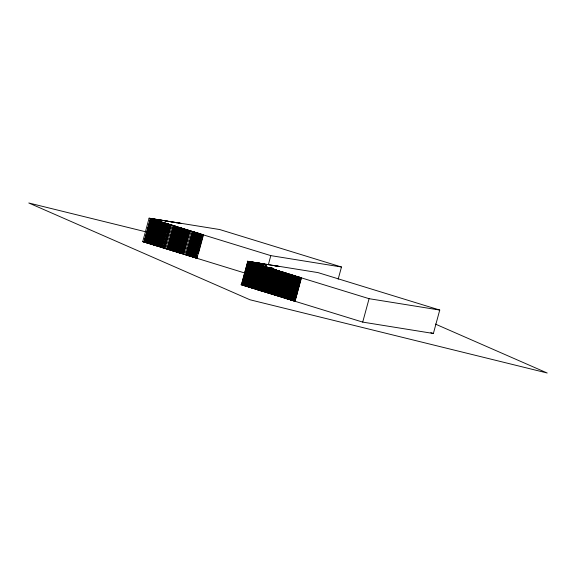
<?xml version="1.0" encoding="UTF-8"?>
<svg xmlns="http://www.w3.org/2000/svg" width="576" height="576" viewBox="0 0 576 576"><rect width="100%" height="100%" fill="white"/><g stroke="black" fill="none" stroke-linecap="round" stroke-linejoin="round"><path stroke-width="0.86" d="M145.613 242.402L152.042 219.017L149.112 218.182L142.747 241.603L145.109 242.15M144.101 242.021L150.466 218.592L153.396 219.427L147.031 242.856L144.101 242.021L150.53 218.628M145.346 241.279L145.822 239.544M151.978 218.981L145.519 242.467L151.884 219.046M146.808 242.849L153.173 219.427L156.103 220.262L149.738 243.684L146.808 242.849L153.396 219.427M157.457 220.68L151.092 244.102L148.226 243.302L154.591 219.881M158.81 221.098L155.88 220.262L149.515 243.684M150.869 244.102L157.234 220.68L160.164 221.508L153.799 244.937L150.869 244.102L157.298 220.709M158.746 221.062L152.287 244.548L158.652 221.126M158.573 221.962L152.381 244.483M153.576 244.937L159.941 221.508L162.806 222.307L156.506 245.765L153.576 244.937L160.164 221.508M164.225 222.761L157.86 246.182L154.994 245.383L161.359 221.962M155.39 244.483L161.453 221.89L155.153 245.354M159.149 246.564L165.578 223.178L162.648 222.343L156.283 245.765M157.637 246.182L164.002 222.761L157.637 246.182L160.567 247.018L166.86 223.56L160.409 247.046L163.274 247.846L169.567 224.388M161.856 247.399L168.214 223.978L165.348 223.171L158.99 246.6L165.578 223.178M161.762 247.464L168.286 224.006L161.69 247.428M170.921 224.806L164.628 248.263L163.044 247.846L169.639 224.424L166.702 223.589L160.567 247.018M167.177 249.127L173.47 225.67L176.4 226.505L170.042 249.934L167.105 249.098L173.628 225.641L167.335 249.098L164.398 248.263L170.993 224.842M164.47 248.299L170.834 224.87M165.751 248.681L172.274 225.223M174.982 226.058L168.689 249.516L175.046 226.087L172.116 225.259M171.23 250.38L177.53 226.922L171.23 250.38L174.096 251.179L180.461 227.758L173.938 251.208L180.238 227.75L183.103 228.557L176.803 252.014L173.873 251.179M179.107 227.34L172.742 250.762L169.877 249.962L176.177 226.505L179.107 227.34L172.584 250.798L178.884 227.34L181.814 228.168L175.45 251.597L181.75 228.139M176.58 252.007L182.945 228.586L185.875 229.421L179.51 252.842L176.58 252.007L183.01 228.622M180.864 253.26L187.164 229.802L180.864 253.26L177.998 252.461L184.457 228.967L178.092 252.396M182.218 253.678L188.518 230.22L185.652 229.421L179.287 252.842L185.875 229.421M187.07 229.867L180.641 253.26L183.571 254.095L189.871 230.638L188.359 230.249L181.994 253.678M189.713 230.666L183.348 254.088L189.713 230.666L192.643 231.502L186.516 254.059M192.643 231.502L186.055 254.923L192.42 231.502L195.35 232.337L188.921 255.722M187.632 255.341L193.932 231.883L187.632 255.341L186.055 254.923M198.058 233.165L195.12 232.33L188.762 255.758M190.109 256.176L196.474 232.747L199.411 233.582L193.046 257.004L190.109 256.176L196.546 232.783M193.838 231.948L187.409 255.341L190.339 256.176L196.704 232.747M197.986 233.136L191.534 256.622L197.899 233.201M197.82 234.036L191.621 256.558M199.411 233.582L192.888 257.04L199.181 233.582L202.046 234.382M197.748 255.622L197.107 258.257L194.242 257.458L200.606 234.029M195.595 257.875L201.888 234.41L203.472 234.835L198.281 253.915M201.816 235.246L195.754 257.839L192.816 257.004M196.783 258.242L203.148 234.814M241.474 284.731L247.838 261.31L241.474 284.731L242.129 284.998L248.623 261.432L242.258 284.861L243.482 285.415L250.063 261.828L243.446 285.192M249.278 261.706L242.914 285.127M248.94 263.297L249.66 261.626M243.828 285.113L250.445 261.749L243.828 285.113L244.483 285.379L250.848 261.958L250.193 261.684M250.798 262.202L251.201 262.411L244.836 285.833L244.181 285.566L250.848 261.958M250.294 265.349L250.978 261.814L244.181 285.566M245.102 284.436L246.989 277.495M247.464 275.76L248.17 273.154M249.113 269.683L249.818 267.084M245.016 285.444L251.633 262.08L245.268 285.509L244.62 285.235M245.405 285.365L246.053 285.631L245.405 285.365L251.77 261.936L252.418 262.21L251.77 261.936M245.534 285.977L251.899 262.555L252.554 262.829L246.19 286.25L245.534 285.977L252.022 262.001M245.801 285.566L252.166 262.145M246.838 285.761L246.19 285.487L246.838 285.761L253.202 262.332L252.554 262.066L246.19 286.25M246.442 285.552L252.806 262.13M246.586 285.696L252.95 262.267L252.554 262.066M247.918 282.146L253.591 262.253L253.987 262.462L247.622 285.883L246.974 285.617L247.622 285.883M247.543 286.668L246.888 286.394L253.505 263.038L247.14 286.459L247.543 286.668L254.124 262.318L254.772 262.584L248.414 286.013L247.759 285.739L248.414 286.013M247.457 284.81L253.591 262.253M247.37 285.818L253.735 262.397L253.339 262.195M247.291 286.603L253.908 263.239L253.253 262.973M248.011 285.804L254.376 262.382M248.162 285.948L254.52 262.526L254.124 262.318M255.564 262.714L254.909 262.447L255.564 262.714L248.897 287.078L248.242 286.812L254.606 263.39L255.262 263.657L254.606 263.39M248.897 287.078L248.494 286.877L255.161 262.512M248.645 287.021L255.01 263.592M249.178 285.206L255.312 262.649M250.769 286.387L250.114 286.121L250.769 286.387L257.134 262.966L256.73 262.764L249.984 286.265L249.329 285.998L255.694 262.57L256.349 262.843L255.694 262.57M249.984 286.265L249.581 286.056L255.946 262.634M249.732 286.2L256.097 262.778M256.478 262.699L256.882 262.901L250.25 287.496L249.595 287.23L255.96 263.808L256.615 264.074L255.96 263.808M250.25 287.496L249.847 287.294L256.212 263.866M249.998 287.431L256.363 264.01M250.834 284.45L252.72 277.51M253.195 275.774L253.901 273.175M256.025 265.363L256.73 262.764M250.898 286.25L251.554 286.517L250.898 286.25L257.515 262.886L257.918 263.095L251.201 287.712L251.604 287.914L258.3 263.016L251.604 287.914M251.15 286.315L257.515 262.886M251.352 287.849L250.949 287.647L257.314 264.218L257.969 264.492L257.314 264.218M251.302 286.452L257.666 263.03L257.263 262.822M258.3 263.016L258.703 263.218L252.338 286.646L258.451 263.153L258.048 262.951M252.468 286.502L253.123 286.769L252.468 286.502L258.833 263.074L259.488 263.347L252.706 288.266L259.322 264.91L258.667 264.636L259.322 264.91M252.706 288.266L252.302 288.065L259.085 263.138M252.958 288.331L252.554 288.122L259.236 263.282L258.833 263.074M254.693 287.021L254.038 286.754L254.693 287.021L261.058 263.599L260.654 263.39L253.908 286.898L253.253 286.625L259.618 263.203L260.273 263.47L259.618 263.203M253.908 286.898L253.505 286.69L259.87 263.268M253.656 286.834L260.021 263.405M262.224 263.65L262.627 263.851L255.665 289.166L255.01 288.893L261.842 263.722L261.187 263.455L254.311 288.749L253.656 288.475L260.021 265.054L260.676 265.32L260.021 265.054M254.29 286.819L260.654 263.39M254.311 288.749L253.908 288.54L260.273 265.118M254.441 286.956L260.806 263.534L260.402 263.333M254.059 288.684L260.424 265.262M261.439 263.52L254.822 286.877L255.478 287.15L261.59 263.664L261.187 263.455M255.665 289.166L255.262 288.958L261.374 265.471L262.03 265.738L261.626 265.536M255.413 289.102L261.778 265.673M261.67 266.393L256.262 287.273L255.859 287.071M256.392 287.129L263.009 263.772L256.392 287.129L257.047 287.402L263.412 263.981L262.757 263.707M257.58 287.467L264.197 264.103L257.018 289.577L256.363 289.31L262.728 265.889L263.383 266.155L262.728 265.889M257.018 289.577L256.615 289.375L262.98 265.954M256.766 289.512L263.131 266.09M258.372 283.853L259.085 281.246M259.553 279.511L260.258 276.912M261.202 273.442L261.907 270.842M263.873 266.63L257.962 287.388L258.365 287.59L264.024 266.767M257.717 289.728L264.334 266.364L264.73 266.573L258.372 289.994L257.717 289.728L258.372 289.994M257.969 289.793L264.334 266.364M258.12 289.93L264.478 266.508L264.082 266.299M265.766 264.355L259.15 287.719L265.766 264.355L265.363 264.154M259.07 290.146L265.687 266.782L266.083 266.99L259.726 290.412L259.07 290.146L259.726 290.412M259.322 290.21L266.551 264.485L266.148 264.276L259.538 287.64L259.934 287.842M259.474 290.347L265.831 266.926L265.435 266.717M266.63 267.214L260.971 288.036L260.323 287.762L265.745 267.811M265.997 267.876L260.323 287.762M266.378 267.149L260.971 288.036M267.545 267.199L261.072 290.83L260.424 290.556L266.789 267.134L267.437 267.401L266.789 267.134M261.072 290.83L260.676 290.621L267.012 267.134M261.742 287.23L267.163 267.271M260.82 290.765L267.185 267.343M261.504 288.094L267.415 267.336M265.154 276.451L265.63 274.716M268.459 264.305L270.814 255.629L341.482 267.005L338.177 279.151M267.797 267.257L261.893 288.014L262.296 288.223L267.948 267.401M268.79 267.818L268.142 267.552L268.79 267.818L262.174 291.182L261.778 290.974L268.2 267.466M262.426 291.247L262.03 291.038L268.394 267.617M262.174 291.182L268.538 267.754M268.502 268.394L263.081 288.346L269.122 267.451M269.374 267.509L263.462 288.266L264.118 288.54L269.77 267.718M269.518 267.653L264.118 288.54M263.131 291.391L269.741 268.034L270.144 268.236L263.779 291.658L263.131 291.391L263.779 291.658M263.383 291.456L269.741 268.034M263.527 291.6L269.892 268.171L269.489 267.97M264.737 287.59L265.91 283.255M268.74 272.844L269.446 270.245M270.302 267.782L264.65 288.598L270.554 267.847M271.339 267.97L265.687 288.792L265.032 288.526L270.691 267.703M271.728 267.89L265.133 292.075L264.485 291.809L270.943 267.768M271.087 267.905L265.687 288.792M271.094 268.445L271.498 268.654L270.842 268.387L264.485 291.809M271.476 267.826L265.133 292.075M271.872 268.034L266.22 288.857L272.124 268.099M266.839 287.906L272.261 267.955M265.831 292.226L272.448 268.862L265.831 292.226L266.486 292.493L272.851 269.071L272.196 268.798M267.091 287.971L272.038 269.755M266.602 288.778L267.257 289.044L272.808 268.949M273.701 268.351L268.042 289.174L267.638 288.965L273.06 269.014M268.042 289.174L273.449 268.286M274.248 269.345L267.84 292.91L267.185 292.644L273.593 269.071M273.845 269.136L267.185 292.644M273.996 269.28L267.84 292.91M268.956 289.152L269.611 289.426L268.956 289.152L274.378 269.201M269.208 289.217L274.63 269.266M269.359 289.361L274.781 269.402M268.538 293.054L275.155 269.698L275.558 269.899L269.194 293.328L268.538 293.054L275.033 269.467M275.818 269.597L270.144 289.483L275.566 269.532M270.526 289.404L271.181 289.678L270.526 289.404L275.947 269.453M270.778 289.469L276.199 269.518M269.892 293.472L276.509 270.115L269.892 293.472L270.547 293.746L276.912 270.317L276.257 270.05M272.981 284.393L273.449 282.658M273.924 280.922L275.098 276.581M276.278 272.246L276.754 270.511M277.15 270.713L271.714 289.735L276.898 270.655M272.75 289.93L272.095 289.663L277.286 270.576M271.246 293.89L277.862 270.533L271.246 293.89L271.901 294.156L278.266 270.734L277.61 270.468M272.599 294.307L279.216 270.943L272.599 294.307L273.254 294.574L279.619 271.152L278.964 270.878M273.953 294.725L280.57 271.361L273.953 294.725L274.608 294.991L280.973 271.57L280.318 271.296M275.306 295.135L281.923 271.778L275.306 295.135L275.962 295.409L282.326 271.98L281.671 271.714M276.66 295.553L283.277 272.196L276.66 295.553L277.315 295.826L283.68 272.398L283.025 272.131M278.014 295.97L284.63 272.614L278.014 295.97L278.669 296.237L285.034 272.815L284.378 272.549M279.367 296.388L285.984 273.024L279.367 296.388L280.022 296.654L286.387 273.233L285.732 272.966M280.721 296.806L287.338 273.442L280.721 296.806L281.376 297.072L287.741 273.65L287.086 273.377M282.074 297.223L288.691 273.859L282.074 297.223L282.73 297.49L289.094 274.068L288.439 273.794M283.428 297.634L290.045 274.277L283.428 297.634L284.083 297.907L290.448 274.478L289.793 274.212M284.782 298.051L291.398 274.694L291.802 274.896L285.437 298.318L284.782 298.051L285.437 298.318M285.034 298.116L291.398 274.694M285.185 298.26L291.55 274.831L291.146 274.63M286.135 298.469L292.752 275.112L293.148 275.314L286.79 298.735L286.135 298.469L286.79 298.735M286.387 298.534L292.752 275.112M286.538 298.67L292.896 275.249L292.5 275.047M287.489 298.886L294.106 275.522L294.502 275.731L288.144 299.153L287.489 298.886L288.144 299.153M287.741 298.951L294.106 275.522M287.892 299.088L294.25 275.666L293.854 275.458M288.842 299.304L295.459 275.94L295.855 276.149L289.49 299.57L288.842 299.304L289.49 299.57M289.094 299.362L295.459 275.94M289.238 299.506L295.603 276.084L295.207 275.875M290.196 299.714L296.813 276.358L297.209 276.559L290.844 299.988L290.196 299.714L290.844 299.988M290.448 299.779L296.813 276.358M290.592 299.923L296.957 276.502L296.561 276.293M291.55 300.132L298.159 276.775L298.562 276.977L292.198 300.406L291.55 300.132L292.198 300.406M291.802 300.197L298.159 276.775M291.946 300.341L298.31 276.912L297.907 276.71M292.903 300.55L299.513 277.193L299.916 277.394L293.551 300.816L292.903 300.55L293.551 300.816M293.155 300.614L299.513 277.193M293.299 300.758L299.664 277.33L299.261 277.128M294.25 300.967L300.866 277.603L301.27 277.812L294.905 301.234L294.25 300.967L300.866 277.603M294.653 301.169L301.018 277.747L300.614 277.546M301.414 277.87L295.049 301.291L272.095 289.663M362.714 322.106L369.079 298.685L439.747 310.054L433.382 333.482L362.714 322.106L240.919 284.645L297.626 293.767M147.074 242.302L142.654 241.589L244.75 272.995M145.606 231.768L28.8 202.99L249.962 299.772L547.2 373.01L435.384 324.079M178.956 223.15L176.659 222.638M175.09 222.386L177.322 222.862M176.602 222.768L174.305 222.257M159.329 219.989L157.032 219.478M152.323 218.722L154.548 219.197M153.835 219.103L151.531 218.592M149.962 218.34L152.194 218.815M169.409 224.424L172.346 225.259M271.649 265.162L271.8 265.306M272.434 265.291L272.585 265.428M270.079 264.91L270.23 265.054M270.864 265.039L271.015 265.176M269.294 264.78L269.438 264.924M267.725 264.528L267.869 264.672M268.51 264.658L268.654 264.802M266.94 264.406L267.084 264.542M264.578 264.024L264.73 264.168M263.794 263.902L264.197 264.103M263.412 263.981L257.047 287.402M251.201 262.411L244.836 285.833M272.851 269.071L266.486 292.493M273.802 269.28L273.953 269.424M275.558 269.899L269.194 293.328M276.912 270.317L270.547 293.746M278.266 270.734L271.901 294.156M279.619 271.152L273.254 294.574M280.973 271.57L274.608 294.991M282.326 271.98L275.962 295.409M283.68 272.398L277.315 295.826M285.034 272.815L278.669 296.237M286.387 273.233L280.022 296.654M287.741 273.65L281.376 297.072M289.094 274.068L282.73 297.49M290.448 274.478L284.083 297.907M145.958 242.143L147.47 242.525M183.348 254.088L186.214 254.894M267.638 288.965L267.79 289.109M264.499 288.461L264.902 288.662M262.93 288.209L263.333 288.41M261.36 287.957L261.756 288.158M257.429 287.323L257.832 287.525M248.947 286.07L248.796 285.934M243.295 285.048L243.698 285.25M242.129 284.998L248.494 261.576L247.838 261.31M243.482 285.415L249.847 261.994L248.623 261.432M341.482 267.005L219.686 229.536L149.018 218.167L270.814 255.629M439.747 310.054L317.952 272.592L247.284 261.216L369.079 298.685M430.805 332.69L433.382 333.482M181.246 223.488L179.014 223.013M180.461 223.366L178.229 222.89M174.967 222.48L172.735 222.005M191.131 231.12L184.86 254.477M173.398 222.228L171.166 221.753M250.978 261.814L251.633 262.08M171.828 221.976L170.381 221.623M249.408 261.562L250.063 261.828M171.036 221.846L168.811 221.371M184.363 229.039L177.998 252.461M169.466 221.594L167.242 221.119M181.656 228.204L175.226 251.597M167.897 221.342L165.665 220.867M167.112 221.22L164.88 220.738M177.754 226.922L171.324 250.315M165.542 220.961L163.31 220.486M174.888 226.123L168.458 249.509M163.973 220.709L161.741 220.234M163.188 220.586L160.956 220.111M161.618 220.334L159.386 219.859M160.049 220.082L157.817 219.6M157.694 219.701L155.462 219.226M156.118 219.449L153.893 218.974M150.689 218.599L144.259 241.985M271.966 289.8L271.31 289.534L271.714 289.735M270.396 289.548L269.741 289.282L270.144 289.483M266.854 288.842L267.257 289.044M265.817 288.648L266.472 288.914M258.754 287.51L259.402 287.784M252.338 286.646L251.683 286.373L252.086 286.582M244.872 285.3L245.268 285.509M154.685 219.809L148.385 243.266L154.685 219.809M200.693 233.964L194.4 257.422L200.693 233.964M277.927 266.177L278.33 266.378L277.927 266.177M278.712 266.299L279.115 266.508L278.712 266.299M277.142 266.047L277.546 266.249L277.142 266.047M275.573 265.795L275.976 265.997L275.573 265.795M276.358 265.918L276.761 266.126L276.358 265.918M274.003 265.543L274.406 265.745L274.003 265.543M274.788 265.666L275.191 265.874L274.788 265.666M273.218 265.414L273.622 265.622L273.218 265.414M268.423 289.094L268.826 289.296L268.423 289.094"/></g></svg>
